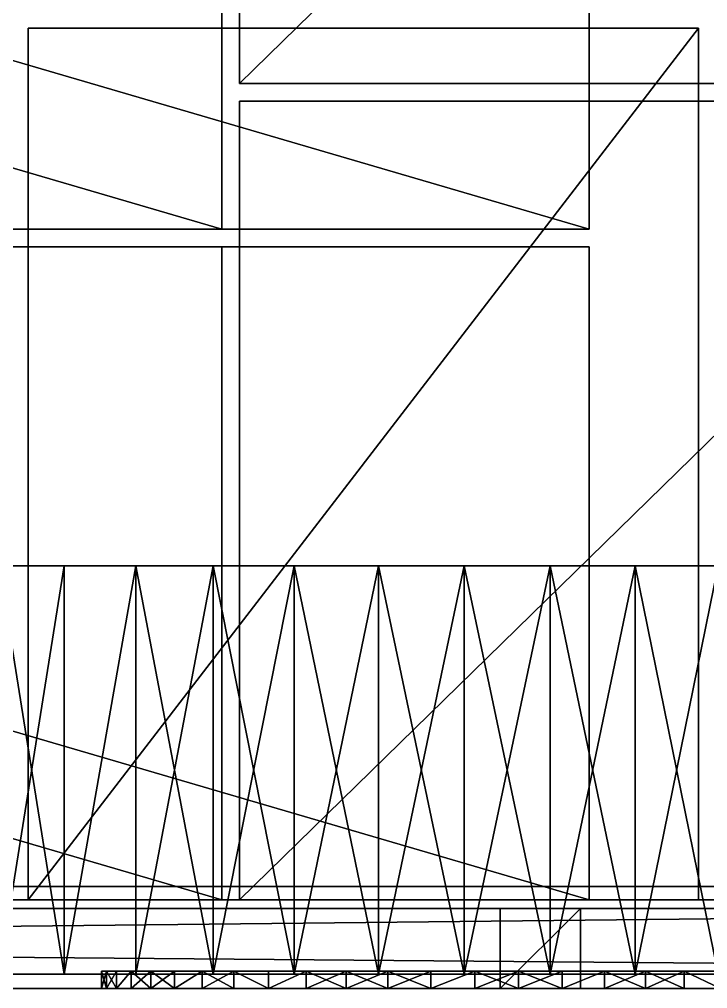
# Model space of a CAD drawing. Header units: millimetres. Extents: x -2500 to 6540, y -1255 to 1270.
# Drawn here: x 3980 to 4452, y -1255 to -590 of the extents above; entities that cross this region are included whole.
import ezdxf

# ---------------------------------------------------------------- set-up
doc = ezdxf.new("R2010")
doc.units = ezdxf.units.MM

msp = doc.modelspace()

# ---------------------------------------------------------------- linework, layer by layer
at = {"layer": 'CAD_75LAB'}
for points in [[(6540, -1255, 1030), (-40, -1255, 1030), (-40, 1255, 1030)], [(6540, 1255, 1030), (6540, -1255, 1030), (-40, 1255, 1030)], [(6540, -1255, 1120), (-40, 1255, 1120), (-40, -1255, 1120)], [(6540, 1255, 1120), (-40, 1255, 1120), (6540, -1255, 1120)], [(4131, -634, 1123), (4131, -86, 1267), (4131, -86, 1123)], [(4131, -634, 1267), (4131, -86, 1267), (4131, -634, 1123)], [(4692, -86, 1123), (4131, -634, 1123), (4131, -86, 1123)], [(4692, -86, 1123), (4692, -634, 1123), (4131, -634, 1123)], [(4692, -86, 1267), (4131, -86, 1267), (4131, -634, 1267)], [(4692, -86, 1267), (4131, -634, 1267), (4692, -634, 1267)], [(4131, -634, 1273), (4131, -86, 1417), (4131, -86, 1273)], [(4131, -634, 1417), (4131, -86, 1417), (4131, -634, 1273)], [(4692, -86, 1273), (4131, -634, 1273), (4131, -86, 1273)], [(4692, -86, 1273), (4692, -634, 1273), (4131, -634, 1273)], [(4692, -86, 1417), (4131, -86, 1417), (4131, -634, 1417)], [(4692, -86, 1417), (4131, -634, 1417), (4692, -634, 1417)], [(4131, -634, 1423), (4131, -86, 1567), (4131, -86, 1423)], [(4131, -634, 1567), (4131, -86, 1567), (4131, -634, 1423)], [(4692, -86, 1423), (4131, -634, 1423), (4131, -86, 1423)], [(4692, -86, 1423), (4692, -634, 1423), (4131, -634, 1423)], [(4692, -86, 1567), (4131, -86, 1567), (4131, -634, 1567)], [(4692, -86, 1567), (4131, -634, 1567), (4692, -634, 1567)], [(4131, -634, 1573), (4131, -86, 1717), (4131, -86, 1573)], [(4131, -634, 1717), (4131, -86, 1717), (4131, -634, 1573)], [(4692, -86, 1573), (4131, -634, 1573), (4131, -86, 1573)], [(4692, -86, 1573), (4692, -634, 1573), (4131, -634, 1573)], [(4692, -86, 1717), (4131, -86, 1717), (4131, -634, 1717)], [(4692, -86, 1717), (4131, -634, 1717), (4692, -634, 1717)], [(4131, -634, 1723), (4131, -86, 1867), (4131, -86, 1723)], [(4131, -634, 1867), (4131, -86, 1867), (4131, -634, 1723)], [(4692, -86, 1723), (4131, -634, 1723), (4131, -86, 1723)], [(4692, -86, 1723), (4692, -634, 1723), (4131, -634, 1723)], [(4692, -86, 1867), (4131, -86, 1867), (4131, -634, 1867)], [(4692, -86, 1867), (4131, -634, 1867), (4692, -634, 1867)], [(4119, -734, 1123), (2588, -734, 1123), (2588, -286, 1123)], [(4119, -286, 1123), (4119, -734, 1123), (2588, -286, 1123)], [(4119, -734, 1237), (2588, -286, 1237), (2588, -734, 1237)], [(4119, -286, 1237), (2588, -286, 1237), (4119, -734, 1237)], [(4119, -734, 1243), (2588, -734, 1243), (2588, -286, 1243)], [(4119, -286, 1243), (4119, -734, 1243), (2588, -286, 1243)], [(4119, -734, 1357), (2588, -286, 1357), (2588, -734, 1357)], [(4119, -286, 1357), (2588, -286, 1357), (4119, -734, 1357)], [(4119, -734, 1363), (2588, -734, 1363), (2588, -286, 1363)], [(4119, -286, 1363), (4119, -734, 1363), (2588, -286, 1363)], [(4119, -734, 1477), (2588, -286, 1477), (2588, -734, 1477)], [(4119, -286, 1477), (2588, -286, 1477), (4119, -734, 1477)], [(4119, -734, 1483), (2588, -734, 1483), (2588, -286, 1483)], [(4119, -286, 1483), (4119, -734, 1483), (2588, -286, 1483)], [(4119, -734, 1597), (2588, -286, 1597), (2588, -734, 1597)], [(4119, -286, 1597), (2588, -286, 1597), (4119, -734, 1597)], [(4119, -734, 1603), (2588, -734, 1603), (2588, -286, 1603)], [(4119, -286, 1603), (4119, -734, 1603), (2588, -286, 1603)], [(4119, -734, 1717), (2588, -286, 1717), (2588, -734, 1717)], [(4119, -286, 1717), (2588, -286, 1717), (4119, -734, 1717)], [(4119, -734, 1723), (2588, -734, 1723), (2588, -286, 1723)], [(4119, -286, 1723), (4119, -734, 1723), (2588, -286, 1723)], [(4119, -734, 1837), (2588, -286, 1837), (2588, -734, 1837)], [(4119, -286, 1837), (2588, -286, 1837), (4119, -734, 1837)], [(4119, -734, 1843), (2588, -734, 1843), (2588, -286, 1843)], [(4119, -286, 1843), (4119, -734, 1843), (2588, -286, 1843)], [(4119, -734, 1957), (2588, -286, 1957), (2588, -734, 1957)], [(4119, -286, 1957), (2588, -286, 1957), (4119, -734, 1957)], [(4371, -734, 1963), (2840, -734, 1963), (2840, -286, 1963)], [(4371, -286, 1963), (4371, -734, 1963), (2840, -286, 1963)], [(4371, -734, 2077), (2840, -286, 2077), (2840, -734, 2077)], [(4371, -286, 2077), (2840, -286, 2077), (4371, -734, 2077)], [(4371, -734, 2083), (2840, -734, 2083), (2840, -286, 2083)], [(4371, -286, 2083), (4371, -734, 2083), (2840, -286, 2083)], [(4371, -734, 2197), (2840, -286, 2197), (2840, -734, 2197)], [(4371, -286, 2197), (2840, -286, 2197), (4371, -734, 2197)], [(4119, -734, 1123), (4119, -286, 1123), (4119, -286, 1237)], [(4119, -734, 1237), (4119, -734, 1123), (4119, -286, 1237)], [(4119, -734, 1243), (4119, -286, 1243), (4119, -286, 1357)], [(4119, -734, 1357), (4119, -734, 1243), (4119, -286, 1357)], [(4119, -734, 1363), (4119, -286, 1363), (4119, -286, 1477)], [(4119, -734, 1477), (4119, -734, 1363), (4119, -286, 1477)], [(4119, -734, 1483), (4119, -286, 1483), (4119, -286, 1597)], [(4119, -734, 1597), (4119, -734, 1483), (4119, -286, 1597)], [(4119, -734, 1603), (4119, -286, 1603), (4119, -286, 1717)], [(4119, -734, 1717), (4119, -734, 1603), (4119, -286, 1717)], [(4119, -734, 1723), (4119, -286, 1723), (4119, -286, 1837)], [(4119, -734, 1837), (4119, -734, 1723), (4119, -286, 1837)], [(4119, -734, 1843), (4119, -286, 1843), (4119, -286, 1957)], [(4119, -734, 1957), (4119, -734, 1843), (4119, -286, 1957)], [(4371, -734, 1963), (4371, -286, 1963), (4371, -286, 2077)], [(4371, -734, 2077), (4371, -734, 1963), (4371, -286, 2077)], [(4371, -734, 2083), (4371, -286, 2083), (4371, -286, 2197)], [(4371, -734, 2197), (4371, -734, 2083), (4371, -286, 2197)], [(3986, -1194, 2203), (3986, -596, 2341), (3986, -596, 2203)], [(3986, -1194, 2341), (3986, -596, 2341), (3986, -1194, 2203)], [(4446, -596, 2203), (3986, -596, 2203), (3986, -596, 2341)], [(4446, -596, 2341), (4446, -596, 2203), (3986, -596, 2341)], [(4446, -596, 2203), (3986, -1194, 2203), (3986, -596, 2203)], [(4446, -596, 2203), (4446, -1194, 2203), (3986, -1194, 2203)], [(4446, -596, 2341), (3986, -596, 2341), (3986, -1194, 2341)], [(4446, -596, 2341), (3986, -1194, 2341), (4446, -1194, 2341)], [(3986, -1194, 2347), (3986, -596, 2485), (3986, -596, 2347)], [(3986, -1194, 2485), (3986, -596, 2485), (3986, -1194, 2347)], [(4446, -596, 2347), (3986, -596, 2347), (3986, -596, 2485)], [(4446, -596, 2485), (4446, -596, 2347), (3986, -596, 2485)], [(4446, -596, 2347), (3986, -1194, 2347), (3986, -596, 2347)], [(4446, -596, 2347), (4446, -1194, 2347), (3986, -1194, 2347)], [(4446, -596, 2485), (3986, -596, 2485), (3986, -1194, 2485)], [(4446, -596, 2485), (3986, -1194, 2485), (4446, -1194, 2485)], [(3986, -1194, 2491), (3986, -596, 2629), (3986, -596, 2491)], [(3986, -1194, 2629), (3986, -596, 2629), (3986, -1194, 2491)], [(4446, -596, 2491), (3986, -596, 2491), (3986, -596, 2629)], [(4446, -596, 2629), (4446, -596, 2491), (3986, -596, 2629)], [(4446, -596, 2491), (3986, -1194, 2491), (3986, -596, 2491)], [(4446, -596, 2491), (4446, -1194, 2491), (3986, -1194, 2491)], [(4446, -596, 2629), (3986, -596, 2629), (3986, -1194, 2629)], [(4446, -596, 2629), (3986, -1194, 2629), (4446, -1194, 2629)], [(3986, -1194, 2635), (3986, -596, 2773), (3986, -596, 2635)], [(3986, -1194, 2773), (3986, -596, 2773), (3986, -1194, 2635)], [(4446, -596, 2635), (3986, -596, 2635), (3986, -596, 2773)], [(4446, -596, 2773), (4446, -596, 2635), (3986, -596, 2773)], [(4446, -596, 2635), (3986, -1194, 2635), (3986, -596, 2635)], [(4446, -596, 2635), (4446, -1194, 2635), (3986, -1194, 2635)], [(4446, -596, 2773), (3986, -596, 2773), (3986, -1194, 2773)], [(4446, -596, 2773), (3986, -1194, 2773), (4446, -1194, 2773)], [(3986, -1194, 2779), (3986, -596, 2917), (3986, -596, 2779)], [(3986, -1194, 2917), (3986, -596, 2917), (3986, -1194, 2779)], [(4446, -596, 2779), (3986, -596, 2779), (3986, -596, 2917)], [(4446, -596, 2917), (4446, -596, 2779), (3986, -596, 2917)], [(4446, -596, 2779), (3986, -1194, 2779), (3986, -596, 2779)], [(4446, -596, 2779), (4446, -1194, 2779), (3986, -1194, 2779)], [(4446, -596, 2917), (3986, -596, 2917), (3986, -1194, 2917)], [(4446, -596, 2917), (3986, -1194, 2917), (4446, -1194, 2917)], [(3986, -1194, 2923), (3986, -596, 3061), (3986, -596, 2923)], [(3986, -1194, 3061), (3986, -596, 3061), (3986, -1194, 2923)], [(4446, -596, 2923), (3986, -596, 2923), (3986, -596, 3061)], [(4446, -596, 3061), (4446, -596, 2923), (3986, -596, 3061)], [(4446, -596, 2923), (3986, -1194, 2923), (3986, -596, 2923)], [(4446, -596, 2923), (4446, -1194, 2923), (3986, -1194, 2923)], [(4446, -596, 3061), (3986, -596, 3061), (3986, -1194, 3061)], [(4446, -596, 3061), (3986, -1194, 3061), (4446, -1194, 3061)], [(3986, -1194, 3067), (3986, -596, 3205), (3986, -596, 3067)], [(3986, -1194, 3205), (3986, -596, 3205), (3986, -1194, 3067)], [(4446, -596, 3067), (3986, -596, 3067), (3986, -596, 3205)], [(4446, -596, 3205), (4446, -596, 3067), (3986, -596, 3205)], [(4446, -596, 3067), (3986, -1194, 3067), (3986, -596, 3067)], [(4446, -596, 3067), (4446, -1194, 3067), (3986, -1194, 3067)], [(4446, -596, 3205), (3986, -596, 3205), (3986, -1194, 3205)], [(4446, -596, 3205), (3986, -1194, 3205), (4446, -1194, 3205)], [(3986, -1194, 3211), (3986, -596, 3349), (3986, -596, 3211)], [(3986, -1194, 3349), (3986, -596, 3349), (3986, -1194, 3211)], [(4446, -596, 3211), (3986, -596, 3211), (3986, -596, 3349)], [(4446, -596, 3349), (4446, -596, 3211), (3986, -596, 3349)], [(4446, -596, 3211), (3986, -1194, 3211), (3986, -596, 3211)], [(4446, -596, 3211), (4446, -1194, 3211), (3986, -1194, 3211)], [(4446, -596, 3349), (3986, -596, 3349), (3986, -1194, 3349)], [(4446, -596, 3349), (3986, -1194, 3349), (4446, -1194, 3349)], [(3986, -1194, 3355), (3986, -596, 3493), (3986, -596, 3355)], [(3986, -1194, 3493), (3986, -596, 3493), (3986, -1194, 3355)], [(4446, -596, 3355), (3986, -596, 3355), (3986, -596, 3493)], [(4446, -596, 3493), (4446, -596, 3355), (3986, -596, 3493)], [(4446, -596, 3355), (3986, -1194, 3355), (3986, -596, 3355)], [(4446, -596, 3355), (4446, -1194, 3355), (3986, -1194, 3355)], [(4446, -596, 3493), (3986, -596, 3493), (3986, -1194, 3493)], [(4446, -596, 3493), (3986, -1194, 3493), (4446, -1194, 3493)], [(4446, -1194, 2203), (4446, -596, 2203), (4446, -596, 2341)], [(4446, -1194, 2341), (4446, -1194, 2203), (4446, -596, 2341)], [(4446, -1194, 2347), (4446, -596, 2347), (4446, -596, 2485)], [(4446, -1194, 2485), (4446, -1194, 2347), (4446, -596, 2485)], [(4446, -1194, 2491), (4446, -596, 2491), (4446, -596, 2629)], [(4446, -1194, 2629), (4446, -1194, 2491), (4446, -596, 2629)], [(4446, -1194, 2635), (4446, -596, 2635), (4446, -596, 2773)], [(4446, -1194, 2773), (4446, -1194, 2635), (4446, -596, 2773)], [(4446, -1194, 2779), (4446, -596, 2779), (4446, -596, 2917)], [(4446, -1194, 2917), (4446, -1194, 2779), (4446, -596, 2917)], [(4446, -1194, 2923), (4446, -596, 2923), (4446, -596, 3061)], [(4446, -1194, 3061), (4446, -1194, 2923), (4446, -596, 3061)], [(4446, -1194, 3067), (4446, -596, 3067), (4446, -596, 3205)], [(4446, -1194, 3205), (4446, -1194, 3067), (4446, -596, 3205)], [(4446, -1194, 3211), (4446, -596, 3211), (4446, -596, 3349)], [(4446, -1194, 3349), (4446, -1194, 3211), (4446, -596, 3349)], [(4446, -1194, 3355), (4446, -596, 3355), (4446, -596, 3493)], [(4446, -1194, 3493), (4446, -1194, 3355), (4446, -596, 3493)], [(4692, -634, 1123), (4131, -634, 1267), (4131, -634, 1123)], [(4692, -634, 1267), (4131, -634, 1267), (4692, -634, 1123)], [(4692, -634, 1273), (4131, -634, 1417), (4131, -634, 1273)], [(4692, -634, 1417), (4131, -634, 1417), (4692, -634, 1273)], [(4692, -634, 1423), (4131, -634, 1567), (4131, -634, 1423)], [(4692, -634, 1567), (4131, -634, 1567), (4692, -634, 1423)], [(4692, -634, 1573), (4131, -634, 1717), (4131, -634, 1573)], [(4692, -634, 1717), (4131, -634, 1717), (4692, -634, 1573)], [(4692, -634, 1723), (4131, -634, 1867), (4131, -634, 1723)], [(4692, -634, 1867), (4131, -634, 1867), (4692, -634, 1723)], [(4131, -1194, 1123), (4131, -646, 1267), (4131, -646, 1123)], [(4131, -1194, 1267), (4131, -646, 1267), (4131, -1194, 1123)], [(4692, -646, 1123), (4131, -646, 1123), (4131, -646, 1267)], [(4692, -646, 1267), (4692, -646, 1123), (4131, -646, 1267)], [(4692, -646, 1123), (4131, -1194, 1123), (4131, -646, 1123)], [(4692, -646, 1123), (4692, -1194, 1123), (4131, -1194, 1123)], [(4692, -646, 1267), (4131, -646, 1267), (4131, -1194, 1267)], [(4692, -646, 1267), (4131, -1194, 1267), (4692, -1194, 1267)], [(4131, -1194, 1273), (4131, -646, 1417), (4131, -646, 1273)], [(4131, -1194, 1417), (4131, -646, 1417), (4131, -1194, 1273)], [(4692, -646, 1273), (4131, -646, 1273), (4131, -646, 1417)], [(4692, -646, 1417), (4692, -646, 1273), (4131, -646, 1417)], [(4692, -646, 1273), (4131, -1194, 1273), (4131, -646, 1273)], [(4692, -646, 1273), (4692, -1194, 1273), (4131, -1194, 1273)], [(4692, -646, 1417), (4131, -646, 1417), (4131, -1194, 1417)], [(4692, -646, 1417), (4131, -1194, 1417), (4692, -1194, 1417)], [(4131, -1194, 1423), (4131, -646, 1567), (4131, -646, 1423)], [(4131, -1194, 1567), (4131, -646, 1567), (4131, -1194, 1423)], [(4692, -646, 1423), (4131, -646, 1423), (4131, -646, 1567)], [(4692, -646, 1567), (4692, -646, 1423), (4131, -646, 1567)], [(4692, -646, 1423), (4131, -1194, 1423), (4131, -646, 1423)], [(4692, -646, 1423), (4692, -1194, 1423), (4131, -1194, 1423)], [(4692, -646, 1567), (4131, -646, 1567), (4131, -1194, 1567)], [(4692, -646, 1567), (4131, -1194, 1567), (4692, -1194, 1567)], [(4131, -1194, 1573), (4131, -646, 1717), (4131, -646, 1573)], [(4131, -1194, 1717), (4131, -646, 1717), (4131, -1194, 1573)], [(4692, -646, 1573), (4131, -646, 1573), (4131, -646, 1717)], [(4692, -646, 1717), (4692, -646, 1573), (4131, -646, 1717)], [(4692, -646, 1573), (4131, -1194, 1573), (4131, -646, 1573)], [(4692, -646, 1573), (4692, -1194, 1573), (4131, -1194, 1573)], [(4692, -646, 1717), (4131, -646, 1717), (4131, -1194, 1717)], [(4692, -646, 1717), (4131, -1194, 1717), (4692, -1194, 1717)], [(4131, -1194, 1723), (4131, -646, 1867), (4131, -646, 1723)], [(4131, -1194, 1867), (4131, -646, 1867), (4131, -1194, 1723)], [(4692, -646, 1723), (4131, -646, 1723), (4131, -646, 1867)], [(4692, -646, 1867), (4692, -646, 1723), (4131, -646, 1867)], [(4692, -646, 1723), (4131, -1194, 1723), (4131, -646, 1723)], [(4692, -646, 1723), (4692, -1194, 1723), (4131, -1194, 1723)], [(4692, -646, 1867), (4131, -646, 1867), (4131, -1194, 1867)], [(4692, -646, 1867), (4131, -1194, 1867), (4692, -1194, 1867)], [(4119, -734, 1237), (2588, -734, 1123), (4119, -734, 1123)], [(4119, -734, 1237), (2588, -734, 1237), (2588, -734, 1123)], [(4119, -734, 1357), (2588, -734, 1243), (4119, -734, 1243)], [(4119, -734, 1357), (2588, -734, 1357), (2588, -734, 1243)], [(4119, -734, 1477), (2588, -734, 1363), (4119, -734, 1363)], [(4119, -734, 1477), (2588, -734, 1477), (2588, -734, 1363)], [(4119, -734, 1597), (2588, -734, 1483), (4119, -734, 1483)], [(4119, -734, 1597), (2588, -734, 1597), (2588, -734, 1483)], [(4119, -734, 1717), (2588, -734, 1603), (4119, -734, 1603)], [(4119, -734, 1717), (2588, -734, 1717), (2588, -734, 1603)], [(4119, -734, 1837), (2588, -734, 1723), (4119, -734, 1723)], [(4119, -734, 1837), (2588, -734, 1837), (2588, -734, 1723)], [(4119, -734, 1957), (2588, -734, 1843), (4119, -734, 1843)], [(4119, -734, 1957), (2588, -734, 1957), (2588, -734, 1843)], [(4371, -734, 2077), (2840, -734, 1963), (4371, -734, 1963)], [(4371, -734, 2077), (2840, -734, 2077), (2840, -734, 1963)], [(4371, -734, 2197), (2840, -734, 2083), (4371, -734, 2083)], [(4371, -734, 2197), (2840, -734, 2197), (2840, -734, 2083)], [(4119, -746, 1237), (4119, -746, 1123), (2588, -746, 1123)], [(4119, -746, 1237), (2588, -746, 1123), (2588, -746, 1237)], [(4119, -1194, 1123), (2588, -1194, 1123), (2588, -746, 1123)], [(4119, -746, 1123), (4119, -1194, 1123), (2588, -746, 1123)], [(4119, -1194, 1237), (2588, -746, 1237), (2588, -1194, 1237)], [(4119, -746, 1237), (2588, -746, 1237), (4119, -1194, 1237)], [(4119, -746, 1357), (4119, -746, 1243), (2588, -746, 1243)], [(4119, -746, 1357), (2588, -746, 1243), (2588, -746, 1357)], [(4119, -1194, 1243), (2588, -1194, 1243), (2588, -746, 1243)], [(4119, -746, 1243), (4119, -1194, 1243), (2588, -746, 1243)], [(4119, -1194, 1357), (2588, -746, 1357), (2588, -1194, 1357)], [(4119, -746, 1357), (2588, -746, 1357), (4119, -1194, 1357)], [(4119, -746, 1477), (4119, -746, 1363), (2588, -746, 1363)], [(4119, -746, 1477), (2588, -746, 1363), (2588, -746, 1477)], [(4119, -1194, 1363), (2588, -1194, 1363), (2588, -746, 1363)], [(4119, -746, 1363), (4119, -1194, 1363), (2588, -746, 1363)], [(4119, -1194, 1477), (2588, -746, 1477), (2588, -1194, 1477)], [(4119, -746, 1477), (2588, -746, 1477), (4119, -1194, 1477)], [(4119, -746, 1597), (4119, -746, 1483), (2588, -746, 1483)], [(4119, -746, 1597), (2588, -746, 1483), (2588, -746, 1597)], [(4119, -1194, 1483), (2588, -1194, 1483), (2588, -746, 1483)], [(4119, -746, 1483), (4119, -1194, 1483), (2588, -746, 1483)], [(4119, -1194, 1597), (2588, -746, 1597), (2588, -1194, 1597)], [(4119, -746, 1597), (2588, -746, 1597), (4119, -1194, 1597)], [(4119, -746, 1717), (4119, -746, 1603), (2588, -746, 1603)], [(4119, -746, 1717), (2588, -746, 1603), (2588, -746, 1717)], [(4119, -1194, 1603), (2588, -1194, 1603), (2588, -746, 1603)], [(4119, -746, 1603), (4119, -1194, 1603), (2588, -746, 1603)], [(4119, -1194, 1717), (2588, -746, 1717), (2588, -1194, 1717)], [(4119, -746, 1717), (2588, -746, 1717), (4119, -1194, 1717)], [(4119, -746, 1837), (4119, -746, 1723), (2588, -746, 1723)], [(4119, -746, 1837), (2588, -746, 1723), (2588, -746, 1837)], [(4119, -1194, 1723), (2588, -1194, 1723), (2588, -746, 1723)], [(4119, -746, 1723), (4119, -1194, 1723), (2588, -746, 1723)], [(4119, -1194, 1837), (2588, -746, 1837), (2588, -1194, 1837)], [(4119, -746, 1837), (2588, -746, 1837), (4119, -1194, 1837)], [(4119, -746, 1957), (4119, -746, 1843), (2588, -746, 1843)], [(4119, -746, 1957), (2588, -746, 1843), (2588, -746, 1957)], [(4119, -1194, 1843), (2588, -1194, 1843), (2588, -746, 1843)], [(4119, -746, 1843), (4119, -1194, 1843), (2588, -746, 1843)], [(4119, -1194, 1957), (2588, -746, 1957), (2588, -1194, 1957)], [(4119, -746, 1957), (2588, -746, 1957), (4119, -1194, 1957)], [(4371, -746, 2077), (4371, -746, 1963), (2840, -746, 1963)], [(4371, -746, 2077), (2840, -746, 1963), (2840, -746, 2077)], [(4371, -1194, 1963), (2840, -1194, 1963), (2840, -746, 1963)], [(4371, -746, 1963), (4371, -1194, 1963), (2840, -746, 1963)], [(4371, -1194, 2077), (2840, -746, 2077), (2840, -1194, 2077)], [(4371, -746, 2077), (2840, -746, 2077), (4371, -1194, 2077)], [(4371, -746, 2197), (4371, -746, 2083), (2840, -746, 2083)], [(4371, -746, 2197), (2840, -746, 2083), (2840, -746, 2197)], [(4371, -1194, 2083), (2840, -1194, 2083), (2840, -746, 2083)], [(4371, -746, 2083), (4371, -1194, 2083), (2840, -746, 2083)], [(4371, -1194, 2197), (2840, -746, 2197), (2840, -1194, 2197)], [(4371, -746, 2197), (2840, -746, 2197), (4371, -1194, 2197)], [(4119, -1194, 1123), (4119, -746, 1123), (4119, -746, 1237)], [(4119, -1194, 1237), (4119, -1194, 1123), (4119, -746, 1237)], [(4119, -1194, 1243), (4119, -746, 1243), (4119, -746, 1357)], [(4119, -1194, 1357), (4119, -1194, 1243), (4119, -746, 1357)], [(4119, -1194, 1363), (4119, -746, 1363), (4119, -746, 1477)], [(4119, -1194, 1477), (4119, -1194, 1363), (4119, -746, 1477)], [(4119, -1194, 1483), (4119, -746, 1483), (4119, -746, 1597)], [(4119, -1194, 1597), (4119, -1194, 1483), (4119, -746, 1597)], [(4119, -1194, 1603), (4119, -746, 1603), (4119, -746, 1717)], [(4119, -1194, 1717), (4119, -1194, 1603), (4119, -746, 1717)], [(4119, -1194, 1723), (4119, -746, 1723), (4119, -746, 1837)], [(4119, -1194, 1837), (4119, -1194, 1723), (4119, -746, 1837)], [(4119, -1194, 1843), (4119, -746, 1843), (4119, -746, 1957)], [(4119, -1194, 1957), (4119, -1194, 1843), (4119, -746, 1957)], [(4371, -1194, 1963), (4371, -746, 1963), (4371, -746, 2077)], [(4371, -1194, 2077), (4371, -1194, 1963), (4371, -746, 2077)], [(4371, -1194, 2083), (4371, -746, 2083), (4371, -746, 2197)], [(4371, -1194, 2197), (4371, -1194, 2083), (4371, -746, 2197)], [(4402.69, -965, 948.89), (3965.86, -965, 135.4), (3842.59, -965, 625.51)], [(4402.69, -965, 948.89), (3842.59, -965, 625.51), (3926.04, -965, 780.92)], [(4168.64, -965, 941.68), (3926.04, -965, 780.92), (3965.86, -965, 824.6)], [(4402.69, -965, 948.89), (3926.04, -965, 780.92), (4168.64, -965, 941.68)], [(3965.86, -1245, 824.6), (4010.74, -965, 863.05), (3965.86, -965, 824.6)], [(3965.86, -1245, 824.6), (4010.74, -1245, 863.05), (4010.74, -965, 863.05)], [(4010.74, -1245, 96.95), (3965.86, -1245, 135.4), (3965.86, -965, 135.4)], [(4010.74, -1245, 96.95), (3965.86, -965, 135.4), (4010.74, -965, 96.95)], [(4060, -965, 64.31), (4010.74, -965, 96.95), (3965.86, -965, 135.4)], [(4060, -965, 895.69), (3965.86, -965, 824.6), (4010.74, -965, 863.05)], [(4168.64, -965, 941.68), (3965.86, -965, 824.6), (4060, -965, 895.69)], [(4402.69, -965, 948.89), (4060, -965, 64.31), (3965.86, -965, 135.4)], [(4010.74, -1245, 863.05), (4060, -965, 895.69), (4010.74, -965, 863.05)], [(4010.74, -1245, 863.05), (4060, -1245, 895.69), (4060, -965, 895.69)], [(4010.74, -1245, 96.95), (4010.74, -965, 96.95), (4060, -965, 64.31)], [(4060, -1245, 64.31), (4010.74, -1245, 96.95), (4060, -965, 64.31)], [(4060, -1245, 895.69), (4112.9, -965, 922.03), (4060, -965, 895.69)], [(4060, -1245, 895.69), (4112.9, -1245, 922.03), (4112.9, -965, 922.03)], [(4112.9, -1245, 37.97), (4060, -1245, 64.31), (4060, -965, 64.31)], [(4112.9, -1245, 37.97), (4060, -965, 64.31), (4112.9, -965, 37.97)], [(4226.37, -965, 5.68), (4112.9, -965, 37.97), (4060, -965, 64.31)], [(4285.22, -965, 0.23), (4226.37, -965, 5.68), (4060, -965, 64.31)], [(4168.64, -965, 941.68), (4060, -965, 895.69), (4112.9, -965, 922.03)], [(4402.69, -965, 948.89), (4285.22, -965, 0.23), (4060, -965, 64.31)], [(4112.9, -1245, 922.03), (4168.64, -965, 941.68), (4112.9, -965, 922.03)], [(4112.9, -1245, 922.03), (4168.64, -1245, 941.68), (4168.64, -965, 941.68)], [(4168.64, -1245, 18.32), (4112.9, -1245, 37.97), (4112.9, -965, 37.97)], [(4168.64, -1245, 18.32), (4112.9, -965, 37.97), (4168.64, -965, 18.32)], [(4226.37, -965, 5.68), (4168.64, -965, 18.32), (4112.9, -965, 37.97)], [(4168.64, -1245, 941.68), (4226.37, -965, 954.32), (4168.64, -965, 941.68)], [(4168.64, -1245, 941.68), (4226.37, -1245, 954.32), (4226.37, -965, 954.32)], [(4226.37, -1245, 5.68), (4168.64, -1245, 18.32), (4168.64, -965, 18.32)], [(4226.37, -1245, 5.68), (4168.64, -965, 18.32), (4226.37, -965, 5.68)], [(4402.69, -965, 948.89), (4168.64, -965, 941.68), (4226.37, -965, 954.32)], [(4226.37, -1245, 954.32), (4285.22, -1245, 959.77), (4285.22, -965, 959.77)], [(4226.37, -1245, 954.32), (4285.22, -965, 959.77), (4226.37, -965, 954.32)], [(4285.22, -1245, 0.23), (4226.37, -1245, 5.68), (4226.37, -965, 5.68)], [(4285.22, -1245, 0.23), (4226.37, -965, 5.68), (4285.22, -965, 0.23)], [(4402.69, -965, 948.89), (4226.37, -965, 954.32), (4285.22, -965, 959.77)], [(4285.22, -1245, 959.77), (4344.29, -1245, 957.95), (4344.29, -965, 957.95)], [(4285.22, -1245, 959.77), (4344.29, -965, 957.95), (4285.22, -965, 959.77)], [(4344.29, -1245, 2.05), (4285.22, -1245, 0.23), (4285.22, -965, 0.23)], [(4344.29, -1245, 2.05), (4285.22, -965, 0.23), (4344.29, -965, 2.05)], [(4654.72, -965, 156.63), (4344.29, -965, 2.05), (4285.22, -965, 0.23)], [(4691.77, -965, 202.67), (4654.72, -965, 156.63), (4285.22, -965, 0.23)], [(4722.89, -965, 252.92), (4691.77, -965, 202.67), (4285.22, -965, 0.23)], [(4402.69, -965, 948.89), (4285.22, -965, 959.77), (4344.29, -965, 957.95)], [(4654.72, -965, 803.37), (4285.22, -965, 0.23), (4402.69, -965, 948.89)], [(4654.72, -965, 803.37), (4722.89, -965, 252.92), (4285.22, -965, 0.23)], [(4344.29, -1245, 957.95), (4402.69, -1245, 948.89), (4402.69, -965, 948.89)], [(4344.29, -1245, 957.95), (4402.69, -965, 948.89), (4344.29, -965, 957.95)], [(4402.69, -1245, 11.11), (4344.29, -1245, 2.05), (4344.29, -965, 2.05)], [(4402.69, -1245, 11.11), (4344.29, -965, 2.05), (4402.69, -965, 11.11)], [(4513.95, -965, 50.32), (4402.69, -965, 11.11), (4344.29, -965, 2.05)], [(4654.72, -965, 156.63), (4513.95, -965, 50.32), (4344.29, -965, 2.05)], [(4402.69, -1245, 948.89), (4459.53, -1245, 932.71), (4459.53, -965, 932.71)], [(4402.69, -1245, 948.89), (4459.53, -965, 932.71), (4402.69, -965, 948.89)], [(4459.53, -1245, 27.29), (4402.69, -1245, 11.11), (4402.69, -965, 11.11)], [(4459.53, -1245, 27.29), (4402.69, -965, 11.11), (4459.53, -965, 27.29)], [(4513.95, -965, 50.32), (4459.53, -965, 27.29), (4402.69, -965, 11.11)], [(4654.72, -965, 803.37), (4402.69, -965, 948.89), (4459.53, -965, 932.71)], [(6540, -1185, 1190), (6540, -1185, 1120), (-40, -1185, 1120)], [(6540, -1185, 1190), (-40, -1185, 1120), (-40, -1185, 1190)], [(6540, -1185, 1120), (-40, -1255, 1120), (-40, -1185, 1120)], [(6540, -1185, 1120), (6540, -1255, 1120), (-40, -1255, 1120)], [(6540, -1185, 1190), (-40, -1185, 1190), (-40, -1255, 1190)], [(6540, -1185, 1190), (-40, -1255, 1190), (6540, -1255, 1190)], [(4119, -1194, 1237), (2588, -1194, 1123), (4119, -1194, 1123)], [(4119, -1194, 1237), (2588, -1194, 1237), (2588, -1194, 1123)], [(4119, -1194, 1357), (2588, -1194, 1243), (4119, -1194, 1243)], [(4119, -1194, 1357), (2588, -1194, 1357), (2588, -1194, 1243)], [(4119, -1194, 1477), (2588, -1194, 1363), (4119, -1194, 1363)], [(4119, -1194, 1477), (2588, -1194, 1477), (2588, -1194, 1363)], [(4119, -1194, 1597), (2588, -1194, 1483), (4119, -1194, 1483)], [(4119, -1194, 1597), (2588, -1194, 1597), (2588, -1194, 1483)], [(4119, -1194, 1717), (2588, -1194, 1603), (4119, -1194, 1603)], [(4119, -1194, 1717), (2588, -1194, 1717), (2588, -1194, 1603)], [(4119, -1194, 1837), (2588, -1194, 1723), (4119, -1194, 1723)], [(4119, -1194, 1837), (2588, -1194, 1837), (2588, -1194, 1723)], [(4119, -1194, 1957), (2588, -1194, 1843), (4119, -1194, 1843)], [(4119, -1194, 1957), (2588, -1194, 1957), (2588, -1194, 1843)], [(4371, -1194, 2077), (2840, -1194, 1963), (4371, -1194, 1963)], [(4371, -1194, 2077), (2840, -1194, 2077), (2840, -1194, 1963)], [(4371, -1194, 2197), (2840, -1194, 2083), (4371, -1194, 2083)], [(4371, -1194, 2197), (2840, -1194, 2197), (2840, -1194, 2083)], [(4446, -1194, 2203), (3986, -1194, 2341), (3986, -1194, 2203)], [(4446, -1194, 2341), (3986, -1194, 2341), (4446, -1194, 2203)], [(4446, -1194, 2347), (3986, -1194, 2485), (3986, -1194, 2347)], [(4446, -1194, 2485), (3986, -1194, 2485), (4446, -1194, 2347)], [(4446, -1194, 2491), (3986, -1194, 2629), (3986, -1194, 2491)], [(4446, -1194, 2629), (3986, -1194, 2629), (4446, -1194, 2491)], [(4446, -1194, 2635), (3986, -1194, 2773), (3986, -1194, 2635)], [(4446, -1194, 2773), (3986, -1194, 2773), (4446, -1194, 2635)], [(4446, -1194, 2779), (3986, -1194, 2917), (3986, -1194, 2779)], [(4446, -1194, 2917), (3986, -1194, 2917), (4446, -1194, 2779)], [(4446, -1194, 2923), (3986, -1194, 3061), (3986, -1194, 2923)], [(4446, -1194, 3061), (3986, -1194, 3061), (4446, -1194, 2923)], [(4446, -1194, 3067), (3986, -1194, 3205), (3986, -1194, 3067)], [(4446, -1194, 3205), (3986, -1194, 3205), (4446, -1194, 3067)], [(4446, -1194, 3211), (3986, -1194, 3349), (3986, -1194, 3211)], [(4446, -1194, 3349), (3986, -1194, 3349), (4446, -1194, 3211)], [(4446, -1194, 3355), (3986, -1194, 3493), (3986, -1194, 3355)], [(4446, -1194, 3493), (3986, -1194, 3493), (4446, -1194, 3355)], [(4692, -1194, 1123), (4131, -1194, 1267), (4131, -1194, 1123)], [(4692, -1194, 1267), (4131, -1194, 1267), (4692, -1194, 1123)], [(4692, -1194, 1273), (4131, -1194, 1417), (4131, -1194, 1273)], [(4692, -1194, 1417), (4131, -1194, 1417), (4692, -1194, 1273)], [(4692, -1194, 1423), (4131, -1194, 1567), (4131, -1194, 1423)], [(4692, -1194, 1567), (4131, -1194, 1567), (4692, -1194, 1423)], [(4692, -1194, 1573), (4131, -1194, 1717), (4131, -1194, 1573)], [(4692, -1194, 1717), (4131, -1194, 1717), (4692, -1194, 1573)], [(4692, -1194, 1723), (4131, -1194, 1867), (4131, -1194, 1723)], [(4692, -1194, 1867), (4131, -1194, 1867), (4692, -1194, 1723)], [(6540, -1200, 3560), (-40, -1200, 3560), (-40, -1200, 3615)], [(6540, -1200, 3615), (6540, -1200, 3560), (-40, -1200, 3615)], [(6540, -1255, 3560), (-40, -1255, 3560), (-40, -1200, 3560)], [(6540, -1200, 3560), (6540, -1255, 3560), (-40, -1200, 3560)], [(6540, -1255, 3615), (-40, -1200, 3615), (-40, -1255, 3615)], [(6540, -1200, 3615), (-40, -1200, 3615), (6540, -1255, 3615)], [(4310, -1255, 3560), (4310, -1200, 1120), (4310, -1255, 1120)], [(4310, -1255, 3560), (4310, -1200, 3560), (4310, -1200, 1120)], [(4365, -1200, 3560), (4365, -1200, 1120), (4310, -1200, 1120)], [(4365, -1200, 3560), (4310, -1200, 1120), (4310, -1200, 3560)], [(4365, -1200, 1120), (4310, -1255, 1120), (4310, -1200, 1120)], [(4365, -1200, 1120), (4365, -1255, 1120), (4310, -1255, 1120)], [(4365, -1200, 3560), (4310, -1200, 3560), (4310, -1255, 3560)], [(4365, -1200, 3560), (4310, -1255, 3560), (4365, -1255, 3560)], [(4365, -1255, 3560), (4365, -1255, 1120), (4365, -1200, 1120)], [(4365, -1255, 3560), (4365, -1200, 1120), (4365, -1200, 3560)], [(4036.43, -1255, 495.07), (4039.87, -1255, 525.02), (4039.87, -1243, 525.02)], [(4036.43, -1255, 495.07), (4039.87, -1243, 525.02), (4036.43, -1243, 495.07)], [(4036.43, -1255, 495.07), (4036.43, -1243, 495.07), (4036.43, -1243, 464.93)], [(4036.43, -1255, 464.93), (4036.43, -1255, 495.07), (4036.43, -1243, 464.93)], [(4039.87, -1255, 434.98), (4036.43, -1255, 464.93), (4036.43, -1243, 464.93)], [(4039.87, -1255, 434.98), (4036.43, -1243, 464.93), (4039.87, -1243, 434.98)], [(4036.43, -1243, 495.07), (4039.87, -1243, 434.98), (4036.43, -1243, 464.93)], [(4036.43, -1243, 495.07), (4105.5, -1243, 301.49), (4039.87, -1243, 434.98)], [(4046.69, -1243, 554.38), (4036.43, -1243, 495.07), (4039.87, -1243, 525.02)], [(4070.12, -1243, 609.82), (4036.43, -1243, 495.07), (4046.69, -1243, 554.38)], [(4086.42, -1243, 635.18), (4105.5, -1243, 301.49), (4036.43, -1243, 495.07)], [(4086.42, -1243, 635.18), (4036.43, -1243, 495.07), (4070.12, -1243, 609.82)], [(4039.87, -1255, 525.02), (4046.69, -1255, 554.38), (4046.69, -1243, 554.38)], [(4039.87, -1255, 525.02), (4046.69, -1243, 554.38), (4039.87, -1243, 525.02)], [(4046.69, -1255, 405.62), (4039.87, -1255, 434.98), (4039.87, -1243, 434.98)], [(4046.69, -1255, 405.62), (4039.87, -1243, 434.98), (4046.69, -1243, 405.62)], [(4039.87, -1243, 434.98), (4070.12, -1243, 350.18), (4046.69, -1243, 405.62)], [(4039.87, -1243, 434.98), (4105.5, -1243, 301.49), (4070.12, -1243, 350.18)], [(4046.69, -1255, 554.38), (4056.82, -1255, 582.77), (4056.82, -1243, 582.77)], [(4046.69, -1255, 554.38), (4056.82, -1243, 582.77), (4046.69, -1243, 554.38)], [(4046.69, -1255, 405.62), (4046.69, -1243, 405.62), (4056.82, -1243, 377.23)], [(4056.82, -1255, 377.23), (4046.69, -1255, 405.62), (4056.82, -1243, 377.23)], [(4046.69, -1243, 405.62), (4070.12, -1243, 350.18), (4056.82, -1243, 377.23)], [(4070.12, -1243, 609.82), (4046.69, -1243, 554.38), (4056.82, -1243, 582.77)], [(4056.82, -1255, 582.77), (4070.12, -1255, 609.82), (4070.12, -1243, 609.82)], [(4056.82, -1255, 582.77), (4070.12, -1243, 609.82), (4056.82, -1243, 582.77)], [(4070.12, -1255, 350.18), (4056.82, -1255, 377.23), (4056.82, -1243, 377.23)], [(4070.12, -1255, 350.18), (4056.82, -1243, 377.23), (4070.12, -1243, 350.18)], [(4070.12, -1255, 609.82), (4086.42, -1255, 635.18), (4086.42, -1243, 635.18)], [(4070.12, -1255, 609.82), (4086.42, -1243, 635.18), (4070.12, -1243, 609.82)], [(4086.42, -1255, 324.82), (4070.12, -1255, 350.18), (4070.12, -1243, 350.18)], [(4086.42, -1255, 324.82), (4070.12, -1243, 350.18), (4086.42, -1243, 324.82)], [(4070.12, -1243, 350.18), (4105.5, -1243, 301.49), (4086.42, -1243, 324.82)], [(4086.42, -1255, 635.18), (4105.5, -1255, 658.51), (4105.5, -1243, 658.51)], [(4086.42, -1255, 635.18), (4105.5, -1243, 658.51), (4086.42, -1243, 635.18)], [(4086.42, -1255, 324.82), (4086.42, -1243, 324.82), (4105.5, -1243, 301.49)], [(4105.5, -1255, 301.49), (4086.42, -1255, 324.82), (4105.5, -1243, 301.49)], [(4127.12, -1243, 679.52), (4086.42, -1243, 635.18), (4105.5, -1243, 658.51)], [(4150.99, -1243, 697.92), (4086.42, -1243, 635.18), (4127.12, -1243, 679.52)], [(4176.8, -1243, 713.49), (4105.5, -1243, 301.49), (4086.42, -1243, 635.18)], [(4176.8, -1243, 713.49), (4086.42, -1243, 635.18), (4150.99, -1243, 697.92)], [(4105.5, -1255, 658.51), (4127.12, -1243, 679.52), (4105.5, -1243, 658.51)], [(4105.5, -1255, 658.51), (4127.12, -1255, 679.52), (4127.12, -1243, 679.52)], [(4127.12, -1255, 280.48), (4105.5, -1255, 301.49), (4105.5, -1243, 301.49)], [(4127.12, -1255, 280.48), (4105.5, -1243, 301.49), (4127.12, -1243, 280.48)], [(4176.8, -1243, 246.51), (4127.12, -1243, 280.48), (4105.5, -1243, 301.49)], [(4232.89, -1243, 224.67), (4176.8, -1243, 246.51), (4105.5, -1243, 301.49)], [(4352.43, -1243, 221.26), (4232.89, -1243, 224.67), (4105.5, -1243, 301.49)], [(4292.46, -1243, 743.89), (4105.5, -1243, 301.49), (4176.8, -1243, 713.49)], [(4292.46, -1243, 743.89), (4352.43, -1243, 221.26), (4105.5, -1243, 301.49)], [(4150.99, -1255, 697.92), (4150.99, -1243, 697.92), (4127.12, -1243, 679.52)], [(4127.12, -1255, 679.52), (4150.99, -1255, 697.92), (4127.12, -1243, 679.52)], [(4150.99, -1255, 262.08), (4127.12, -1255, 280.48), (4127.12, -1243, 280.48)], [(4150.99, -1255, 262.08), (4127.12, -1243, 280.48), (4150.99, -1243, 262.08)], [(4176.8, -1243, 246.51), (4150.99, -1243, 262.08), (4127.12, -1243, 280.48)], [(4150.99, -1255, 697.92), (4176.8, -1243, 713.49), (4150.99, -1243, 697.92)], [(4150.99, -1255, 697.92), (4176.8, -1255, 713.49), (4176.8, -1243, 713.49)], [(4150.99, -1255, 262.08), (4150.99, -1243, 262.08), (4176.8, -1243, 246.51)], [(4176.8, -1255, 246.51), (4150.99, -1255, 262.08), (4176.8, -1243, 246.51)], [(4176.8, -1255, 713.49), (4204.22, -1243, 726.01), (4176.8, -1243, 713.49)], [(4176.8, -1255, 713.49), (4204.22, -1255, 726.01), (4204.22, -1243, 726.01)], [(4204.22, -1255, 233.99), (4176.8, -1255, 246.51), (4176.8, -1243, 246.51)], [(4204.22, -1255, 233.99), (4176.8, -1243, 246.51), (4204.22, -1243, 233.99)], [(4232.89, -1243, 224.67), (4204.22, -1243, 233.99), (4176.8, -1243, 246.51)], [(4262.43, -1243, 741.31), (4176.8, -1243, 713.49), (4204.22, -1243, 726.01)], [(4292.46, -1243, 743.89), (4176.8, -1243, 713.49), (4262.43, -1243, 741.31)], [(4204.22, -1255, 726.01), (4232.89, -1243, 735.33), (4204.22, -1243, 726.01)], [(4204.22, -1255, 726.01), (4232.89, -1255, 735.33), (4232.89, -1243, 735.33)], [(4232.89, -1255, 224.67), (4204.22, -1255, 233.99), (4204.22, -1243, 233.99)], [(4232.89, -1255, 224.67), (4204.22, -1243, 233.99), (4232.89, -1243, 224.67)], [(4262.43, -1243, 741.31), (4204.22, -1243, 726.01), (4232.89, -1243, 735.33)], [(4232.89, -1255, 735.33), (4262.43, -1243, 741.31), (4232.89, -1243, 735.33)], [(4232.89, -1255, 735.33), (4262.43, -1255, 741.31), (4262.43, -1243, 741.31)], [(4262.43, -1255, 218.69), (4232.89, -1255, 224.67), (4232.89, -1243, 224.67)], [(4262.43, -1255, 218.69), (4232.89, -1243, 224.67), (4262.43, -1243, 218.69)], [(4352.43, -1243, 221.26), (4262.43, -1243, 218.69), (4232.89, -1243, 224.67)], [(4262.43, -1255, 741.31), (4292.46, -1243, 743.89), (4262.43, -1243, 741.31)], [(4262.43, -1255, 741.31), (4292.46, -1255, 743.89), (4292.46, -1243, 743.89)], [(4262.43, -1255, 218.69), (4262.43, -1243, 218.69), (4292.46, -1243, 216.11)], [(4292.46, -1255, 216.11), (4262.43, -1255, 218.69), (4292.46, -1243, 216.11)], [(4322.59, -1243, 216.97), (4292.46, -1243, 216.11), (4262.43, -1243, 218.69)], [(4352.43, -1243, 221.26), (4322.59, -1243, 216.97), (4262.43, -1243, 218.69)], [(4292.46, -1255, 743.89), (4322.59, -1243, 743.03), (4292.46, -1243, 743.89)], [(4292.46, -1255, 743.89), (4322.59, -1255, 743.03), (4322.59, -1243, 743.03)], [(4322.59, -1255, 216.97), (4292.46, -1255, 216.11), (4292.46, -1243, 216.11)], [(4322.59, -1255, 216.97), (4292.46, -1243, 216.11), (4322.59, -1243, 216.97)], [(4381.58, -1243, 731.08), (4292.46, -1243, 743.89), (4322.59, -1243, 743.03)], [(4381.58, -1243, 731.08), (4352.43, -1243, 221.26), (4292.46, -1243, 743.89)], [(4322.59, -1255, 743.03), (4352.43, -1243, 738.74), (4322.59, -1243, 743.03)], [(4322.59, -1255, 743.03), (4352.43, -1255, 738.74), (4352.43, -1243, 738.74)], [(4352.43, -1255, 221.26), (4322.59, -1255, 216.97), (4322.59, -1243, 216.97)], [(4352.43, -1255, 221.26), (4322.59, -1243, 216.97), (4352.43, -1243, 221.26)], [(4381.58, -1243, 731.08), (4322.59, -1243, 743.03), (4352.43, -1243, 738.74)], [(4352.43, -1255, 738.74), (4381.58, -1255, 731.08), (4381.58, -1243, 731.08)], [(4352.43, -1255, 738.74), (4381.58, -1243, 731.08), (4352.43, -1243, 738.74)], [(4352.43, -1255, 221.26), (4352.43, -1243, 221.26), (4381.58, -1243, 228.92)], [(4381.58, -1255, 228.92), (4352.43, -1255, 221.26), (4381.58, -1243, 228.92)], [(4409.67, -1243, 239.86), (4381.58, -1243, 228.92), (4352.43, -1243, 221.26)], [(4564, -1243, 480), (4409.67, -1243, 239.86), (4352.43, -1243, 221.26)], [(4461.21, -1243, 689.06), (4564, -1243, 480), (4352.43, -1243, 221.26)], [(4461.21, -1243, 689.06), (4352.43, -1243, 221.26), (4381.58, -1243, 731.08)], [(4381.58, -1255, 731.08), (4409.67, -1255, 720.14), (4409.67, -1243, 720.14)], [(4381.58, -1255, 731.08), (4409.67, -1243, 720.14), (4381.58, -1243, 731.08)], [(4409.67, -1255, 239.86), (4381.58, -1243, 228.92), (4409.67, -1243, 239.86)], [(4409.67, -1255, 239.86), (4381.58, -1255, 228.92), (4381.58, -1243, 228.92)], [(4461.21, -1243, 689.06), (4381.58, -1243, 731.08), (4409.67, -1243, 720.14)], [(4409.67, -1255, 720.14), (4436.33, -1255, 706.08), (4436.33, -1243, 706.08)], [(4409.67, -1255, 720.14), (4436.33, -1243, 706.08), (4409.67, -1243, 720.14)], [(4436.33, -1255, 253.92), (4409.67, -1243, 239.86), (4436.33, -1243, 253.92)], [(4436.33, -1255, 253.92), (4409.67, -1255, 239.86), (4409.67, -1243, 239.86)], [(4461.21, -1243, 270.94), (4436.33, -1243, 253.92), (4409.67, -1243, 239.86)], [(4564, -1243, 480), (4461.21, -1243, 270.94), (4409.67, -1243, 239.86)], [(4461.21, -1243, 689.06), (4409.67, -1243, 720.14), (4436.33, -1243, 706.08)], [(4461.21, -1255, 689.06), (4461.21, -1243, 689.06), (4436.33, -1243, 706.08)], [(4436.33, -1255, 706.08), (4461.21, -1255, 689.06), (4436.33, -1243, 706.08)], [(4461.21, -1255, 270.94), (4436.33, -1255, 253.92), (4436.33, -1243, 253.92)], [(4461.21, -1255, 270.94), (4436.33, -1243, 253.92), (4461.21, -1243, 270.94)], [(4402.69, -1245, 948.89), (3842.59, -1245, 625.51), (3965.86, -1245, 135.4)], [(4402.69, -1245, 948.89), (3926.04, -1245, 780.92), (3842.59, -1245, 625.51)], [(4168.64, -1245, 941.68), (3965.86, -1245, 824.6), (3926.04, -1245, 780.92)], [(4402.69, -1245, 948.89), (4168.64, -1245, 941.68), (3926.04, -1245, 780.92)], [(4060, -1245, 64.31), (3965.86, -1245, 135.4), (4010.74, -1245, 96.95)], [(4060, -1245, 895.69), (4010.74, -1245, 863.05), (3965.86, -1245, 824.6)], [(4168.64, -1245, 941.68), (4060, -1245, 895.69), (3965.86, -1245, 824.6)], [(4402.69, -1245, 948.89), (3965.86, -1245, 135.4), (4060, -1245, 64.31)], [(4226.37, -1245, 5.68), (4060, -1245, 64.31), (4112.9, -1245, 37.97)], [(4285.22, -1245, 0.23), (4060, -1245, 64.31), (4226.37, -1245, 5.68)], [(4168.64, -1245, 941.68), (4112.9, -1245, 922.03), (4060, -1245, 895.69)], [(4402.69, -1245, 948.89), (4060, -1245, 64.31), (4285.22, -1245, 0.23)], [(4226.37, -1245, 5.68), (4112.9, -1245, 37.97), (4168.64, -1245, 18.32)], [(4402.69, -1245, 948.89), (4226.37, -1245, 954.32), (4168.64, -1245, 941.68)], [(4402.69, -1245, 948.89), (4285.22, -1245, 959.77), (4226.37, -1245, 954.32)], [(4654.72, -1245, 156.63), (4285.22, -1245, 0.23), (4344.29, -1245, 2.05)], [(4691.77, -1245, 202.67), (4285.22, -1245, 0.23), (4654.72, -1245, 156.63)], [(4722.89, -1245, 252.92), (4285.22, -1245, 0.23), (4691.77, -1245, 202.67)], [(4402.69, -1245, 948.89), (4344.29, -1245, 957.95), (4285.22, -1245, 959.77)], [(4654.72, -1245, 803.37), (4402.69, -1245, 948.89), (4285.22, -1245, 0.23)], [(4654.72, -1245, 803.37), (4285.22, -1245, 0.23), (4722.89, -1245, 252.92)], [(4513.95, -1245, 50.32), (4344.29, -1245, 2.05), (4402.69, -1245, 11.11)], [(4654.72, -1245, 156.63), (4344.29, -1245, 2.05), (4513.95, -1245, 50.32)], [(4513.95, -1245, 50.32), (4402.69, -1245, 11.11), (4459.53, -1245, 27.29)], [(4654.72, -1245, 803.37), (4459.53, -1245, 932.71), (4402.69, -1245, 948.89)], [(6540, -1255, 1030), (-40, -1255, 1120), (-40, -1255, 1030)], [(6540, -1255, 1120), (-40, -1255, 1120), (6540, -1255, 1030)], [(6540, -1255, 3560), (-40, -1255, 3615), (-40, -1255, 3560)], [(6540, -1255, 3615), (-40, -1255, 3615), (6540, -1255, 3560)], [(6540, -1255, 1190), (-40, -1255, 1120), (6540, -1255, 1120)], [(6540, -1255, 1190), (-40, -1255, 1190), (-40, -1255, 1120)], [(4036.43, -1255, 495.07), (4036.43, -1255, 464.93), (4039.87, -1255, 434.98)], [(4036.43, -1255, 495.07), (4039.87, -1255, 434.98), (4105.5, -1255, 301.49)], [(4046.69, -1255, 554.38), (4039.87, -1255, 525.02), (4036.43, -1255, 495.07)], [(4070.12, -1255, 609.82), (4046.69, -1255, 554.38), (4036.43, -1255, 495.07)], [(4086.42, -1255, 635.18), (4036.43, -1255, 495.07), (4105.5, -1255, 301.49)], [(4086.42, -1255, 635.18), (4070.12, -1255, 609.82), (4036.43, -1255, 495.07)], [(4039.87, -1255, 434.98), (4046.69, -1255, 405.62), (4070.12, -1255, 350.18)], [(4039.87, -1255, 434.98), (4070.12, -1255, 350.18), (4105.5, -1255, 301.49)], [(4046.69, -1255, 405.62), (4056.82, -1255, 377.23), (4070.12, -1255, 350.18)], [(4070.12, -1255, 609.82), (4056.82, -1255, 582.77), (4046.69, -1255, 554.38)], [(4070.12, -1255, 350.18), (4086.42, -1255, 324.82), (4105.5, -1255, 301.49)], [(4127.12, -1255, 679.52), (4105.5, -1255, 658.51), (4086.42, -1255, 635.18)], [(4150.99, -1255, 697.92), (4127.12, -1255, 679.52), (4086.42, -1255, 635.18)], [(4176.8, -1255, 713.49), (4086.42, -1255, 635.18), (4105.5, -1255, 301.49)], [(4176.8, -1255, 713.49), (4150.99, -1255, 697.92), (4086.42, -1255, 635.18)], [(4176.8, -1255, 246.51), (4105.5, -1255, 301.49), (4127.12, -1255, 280.48)], [(4232.89, -1255, 224.67), (4105.5, -1255, 301.49), (4176.8, -1255, 246.51)], [(4352.43, -1255, 221.26), (4105.5, -1255, 301.49), (4232.89, -1255, 224.67)], [(4292.46, -1255, 743.89), (4176.8, -1255, 713.49), (4105.5, -1255, 301.49)], [(4292.46, -1255, 743.89), (4105.5, -1255, 301.49), (4352.43, -1255, 221.26)], [(4176.8, -1255, 246.51), (4127.12, -1255, 280.48), (4150.99, -1255, 262.08)], [(4232.89, -1255, 224.67), (4176.8, -1255, 246.51), (4204.22, -1255, 233.99)], [(4262.43, -1255, 741.31), (4204.22, -1255, 726.01), (4176.8, -1255, 713.49)], [(4292.46, -1255, 743.89), (4262.43, -1255, 741.31), (4176.8, -1255, 713.49)], [(4262.43, -1255, 741.31), (4232.89, -1255, 735.33), (4204.22, -1255, 726.01)], [(4352.43, -1255, 221.26), (4232.89, -1255, 224.67), (4262.43, -1255, 218.69)], [(4322.59, -1255, 216.97), (4262.43, -1255, 218.69), (4292.46, -1255, 216.11)], [(4352.43, -1255, 221.26), (4262.43, -1255, 218.69), (4322.59, -1255, 216.97)], [(4381.58, -1255, 731.08), (4322.59, -1255, 743.03), (4292.46, -1255, 743.89)], [(4381.58, -1255, 731.08), (4292.46, -1255, 743.89), (4352.43, -1255, 221.26)], [(4365, -1255, 3560), (4310, -1255, 1120), (4365, -1255, 1120)], [(4365, -1255, 3560), (4310, -1255, 3560), (4310, -1255, 1120)], [(4381.58, -1255, 731.08), (4352.43, -1255, 738.74), (4322.59, -1255, 743.03)], [(4409.67, -1255, 239.86), (4352.43, -1255, 221.26), (4381.58, -1255, 228.92)], [(4564, -1255, 480), (4352.43, -1255, 221.26), (4409.67, -1255, 239.86)], [(4461.21, -1255, 689.06), (4352.43, -1255, 221.26), (4564, -1255, 480)], [(4461.21, -1255, 689.06), (4381.58, -1255, 731.08), (4352.43, -1255, 221.26)], [(4461.21, -1255, 689.06), (4409.67, -1255, 720.14), (4381.58, -1255, 731.08)], [(4461.21, -1255, 270.94), (4409.67, -1255, 239.86), (4436.33, -1255, 253.92)], [(4564, -1255, 480), (4409.67, -1255, 239.86), (4461.21, -1255, 270.94)], [(4461.21, -1255, 689.06), (4436.33, -1255, 706.08), (4409.67, -1255, 720.14)]]:
    msp.add_3dface(points, dxfattribs=at)

doc.saveas('drawing.dxf')
